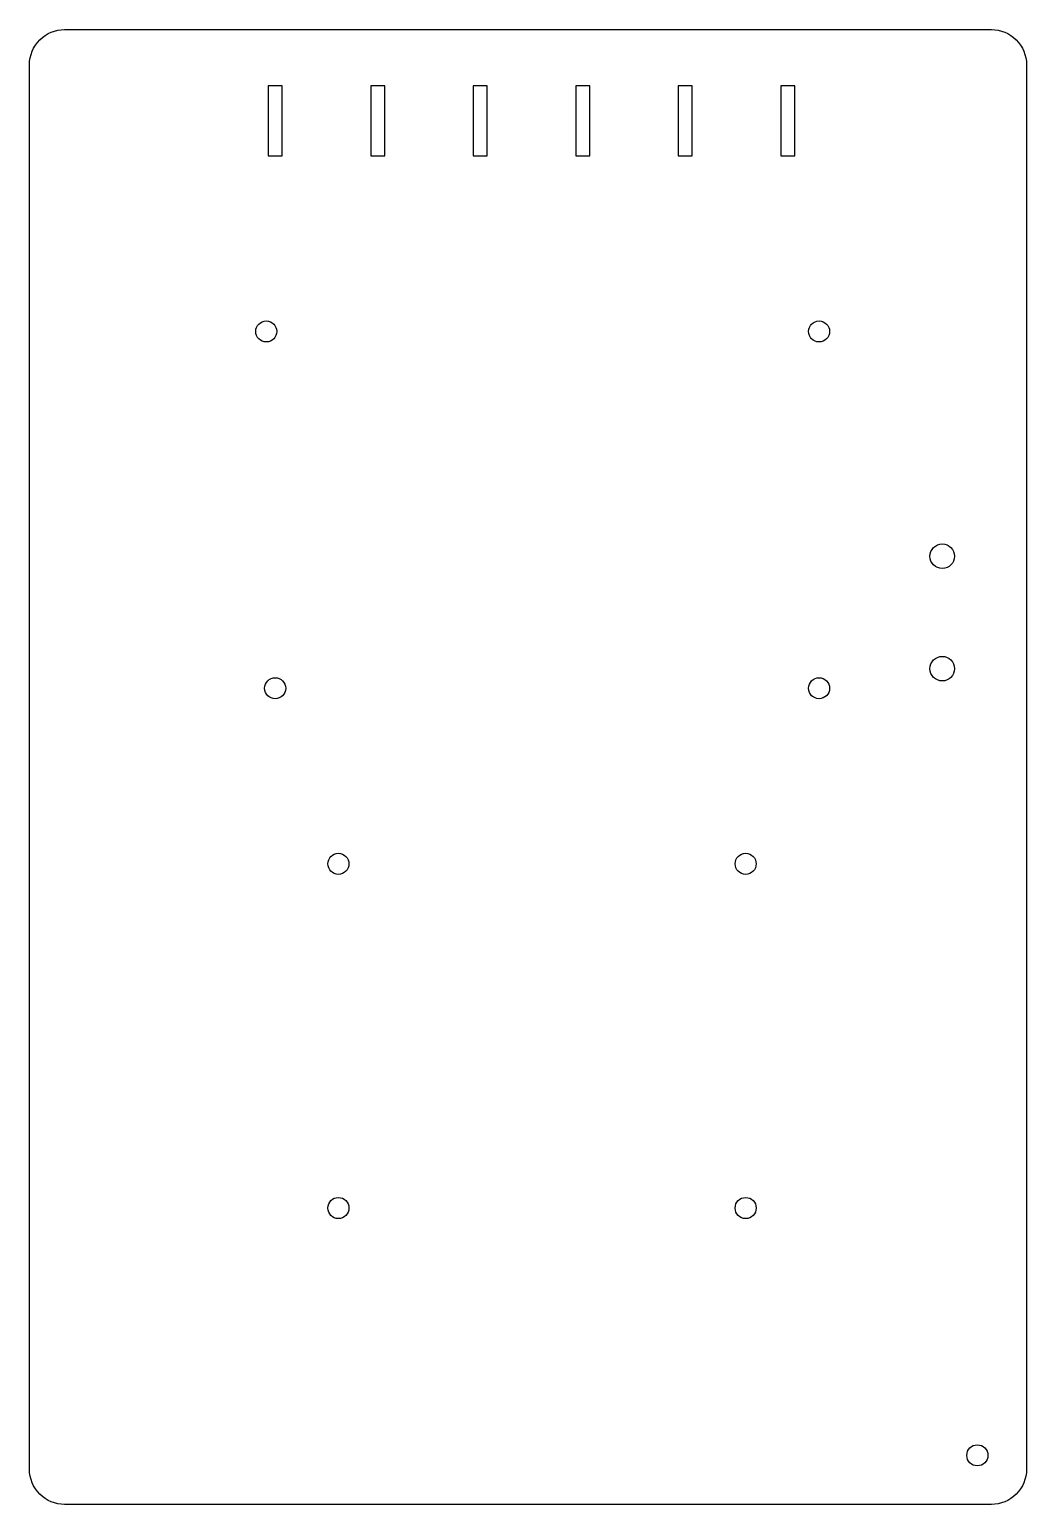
# Model space of a CAD drawing. Header units: millimetres. Extents: x -130 to 12, y -210 to 0.
import ezdxf

# ---------------------------------------------------------------- set-up
doc = ezdxf.new("R2010")
doc.units = ezdxf.units.MM
doc.layers.get('0').update_dxf_attribs({"linetype": 'CONTINUOUS'})

msp = doc.modelspace()

# ---------------------------------------------------------------- linework, layer by layer
msp.add_lwpolyline([(7, 0, -0.414214), (12, -5), (12, -205, -0.414214), (7, -210), (-125, -210, -0.414214), (-130, -205), (-130, -5, -0.414214), (-125, 0)], format="xyb", close=True)
for points in [[(-94, -18), (-94, -8), (-96, -8), (-96, -18)], [(-79.4, -18), (-79.4, -8), (-81.4, -8), (-81.4, -18)], [(-64.8, -18), (-64.8, -8), (-66.8, -8), (-66.8, -18)], [(-50.2, -18), (-50.2, -8), (-52.2, -8), (-52.2, -18)], [(-35.6, -18), (-35.6, -8), (-37.6, -8), (-37.6, -18)], [(-23, -8), (-23, -18), (-21, -18), (-21, -8)]]:
    msp.add_lwpolyline(points, close=True)
for centre, radius in [((-96.28, -42.99), 1.5), ((-17.54, -42.99), 1.5), ((0, -75), 1.75), ((0, -91), 1.75), ((-95.01, -93.79), 1.5), ((-17.54, -93.79), 1.5), ((-86, -118.79), 1.5), ((-28, -118.79), 1.5), ((-86, -167.79), 1.5), ((-28, -167.79), 1.5), ((5, -203), 1.5)]:
    msp.add_circle(centre, radius)

doc.saveas('drawing.dxf')
